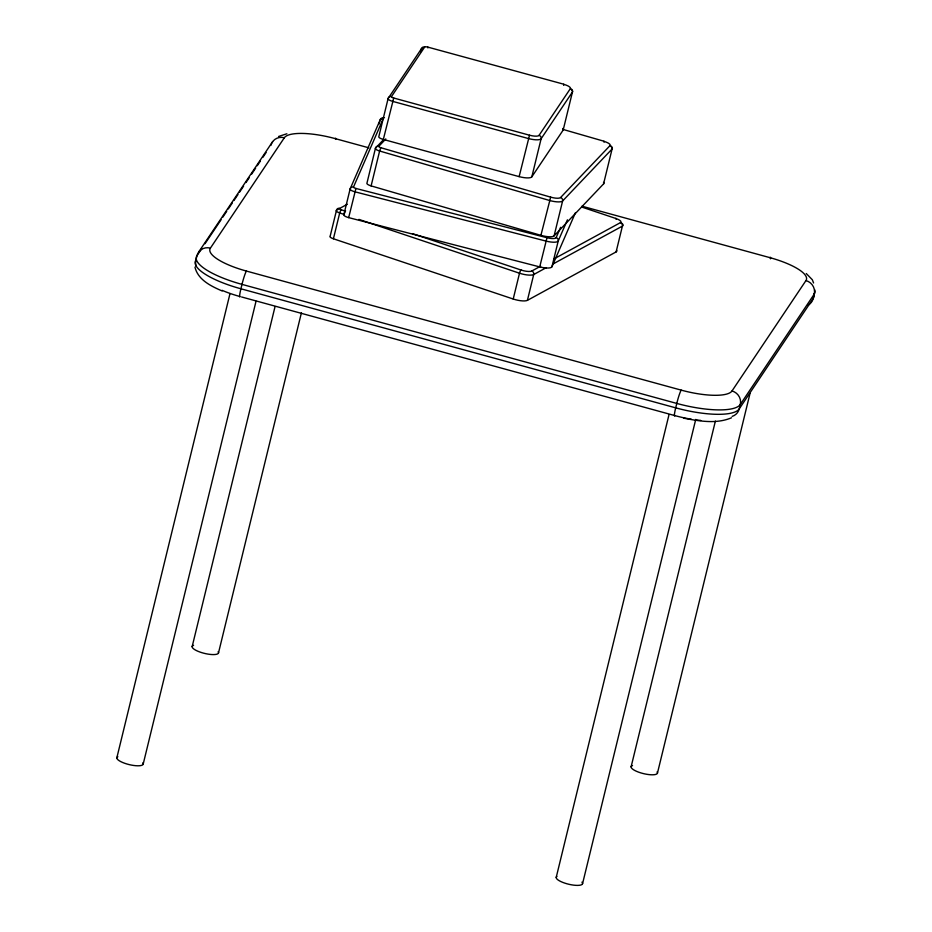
<?xml version="1.0" encoding="UTF-8"?>
<svg xmlns="http://www.w3.org/2000/svg" width="932" height="932" viewBox="0 0 932 932"><rect width="100%" height="100%" fill="white"/><g stroke="black" fill="none" stroke-linecap="round" stroke-linejoin="round"><path stroke-width="1.4" d="M604.029 142.165L603.983 141.233L562.707 129.338M427.893 47.928L427.823 47.113A2.831 0.781 13.7 0 0 424.654 47.054A2.831 2.703 33.8 0 0 421.299 48.953L388.12 98.489L378.835 136.573A5.65 1.573 13.7 0 0 383.332 139.439L519.136 176.626A11.312 3.134 13.7 0 0 531.834 176.835L563.173 130.061L572.458 91.977A11.312 3.134 13.7 0 0 571.7 89.985M563.65 85.325L563.732 84.206L427.823 47.113M196.256 266.389A11.312 10.811 33.8 0 1 195.895 260.133L196.967 255.718L201.79 248.518M116.838 757.821L230.006 293.58M143.202 764.054L256.032 301.234M192.155 646.61L275.057 306.546M218.519 652.843L301.42 312.779M333.411 238.778L339.702 212.962A2.831 0.792 -71.5 0 1 341.333 209.793A2.831 0.781 13.7 0 1 339.737 208.395A2.831 2.598 61.4 0 0 336.522 210.178L330.219 235.982A5.65 1.573 13.7 0 0 333.411 238.778L513.217 299.021A11.312 3.134 13.7 0 0 527.419 300.337L616.11 251.92A11.312 3.134 13.7 0 0 616.576 250.195M575.498 212.578L551.93 266.797A11.312 3.134 13.7 0 1 539.721 266.901L348.673 217.622A5.65 1.573 13.7 0 1 343.838 214.756L350.129 188.951L380.139 119.913A2.831 2.714 23.5 0 1 383.518 117.98L353.508 187.017A2.831 2.714 23.5 0 0 350.129 188.951A5.65 1.573 13.7 0 0 354.964 191.817L546.012 241.085A11.312 3.134 13.7 0 0 558.221 240.992L567.425 219.835M348.673 217.622L355.919 188.45A2.831 0.781 13.7 0 1 353.508 187.017M379.149 123.991L380.139 119.913A5.65 1.573 13.7 0 1 381.77 119.308M610.67 146.266A11.312 3.134 13.7 0 1 612.079 149.015L603.563 183.907L554.097 235.866A11.312 3.134 13.7 0 1 540.909 235.33L371.111 185.899L379.743 150.518L380.873 147.722L550.672 197.153A8.481 2.353 13.7 0 0 560.563 197.549L610.041 145.59A8.481 2.353 13.7 0 0 603.831 141.315M383.332 139.439L393.723 98.023L529.527 135.21A8.481 2.353 13.7 0 0 539.045 135.373L570.384 88.598A8.481 2.353 13.7 0 0 563.627 84.299M420.612 51.773L421.299 48.953A5.65 1.573 13.7 0 1 422.685 48.441M519.136 176.626L529.527 135.21M531.834 176.835L541.119 138.751L572.458 91.977A2.831 2.703 33.8 0 0 570.384 88.598M513.217 299.021L519.508 273.216A2.831 0.792 -71.5 0 1 521.128 270.047A8.481 2.353 13.7 0 0 531.776 271.026L540.642 266.191M540.909 235.33L550.672 197.153M527.419 300.337L533.71 274.532A2.831 2.598 61.4 0 0 531.776 271.026M539.721 266.901L546.979 237.718A8.481 2.353 13.7 0 0 556.124 237.648A2.831 2.714 23.5 0 1 558.221 240.992L551.93 266.797M554.097 235.866L562.613 200.974L612.079 149.015A2.831 2.679 43.6 0 0 610.041 145.59M616.11 251.92L622.401 226.115A11.312 3.134 13.7 0 0 621.015 222.771M556.206 877.42L669.025 414.6M582.57 883.653L695.738 419.423M631.104 766.838L715.38 421.124M657.468 773.071L750.004 393.49M343.838 214.756L345.562 210.772M556.124 237.648L560.621 227.315M198.679 252.048L272.622 141.652M205.005 243.718L221.082 219.719M222.69 217.319L226.709 211.319M228.317 208.919L232.336 202.92M233.944 200.52L237.963 194.52M239.571 192.12L243.59 186.132M246.001 182.532L249.217 177.732M251.628 174.133L255.648 168.133M257.255 165.733L260.471 160.933M262.882 157.333L266.098 152.533M814.684 289.736A56.537 15.681 13.7 0 1 814.242 294.104L740.288 404.488A56.537 15.681 13.7 0 1 676.783 403.428L241.994 284.377A56.537 15.681 13.7 0 1 196.967 255.718A11.312 10.811 33.8 0 1 210.399 248.133L284.342 137.75A45.225 12.547 13.7 0 1 335.147 138.6L368.816 147.815M539.045 135.373A2.831 2.703 33.8 0 1 541.119 138.751A11.312 3.134 13.7 0 1 528.421 138.542L392.617 101.355A5.65 1.573 13.7 0 1 388.12 98.489A2.831 2.703 33.8 0 1 391.475 96.59L424.654 47.054M210.399 248.133A45.225 12.547 13.7 0 0 246.421 271.061L681.199 390.124A45.225 12.547 13.7 0 0 732.004 390.962L805.959 280.579A45.225 12.547 13.7 0 0 769.937 257.651L581.999 206.193M383.471 139.753L375.48 148.153L366.975 183.045A5.65 1.573 13.7 0 0 371.111 185.899M560.563 197.549A2.831 2.679 43.6 0 1 562.613 200.974A11.312 3.134 13.7 0 1 549.414 200.438L379.615 151.007A5.65 1.573 13.7 0 1 375.48 148.153A2.831 2.679 43.6 0 1 378.811 146.289L385.801 138.95M339.05 208.791L336.522 210.178A5.65 1.573 13.7 0 0 339.702 212.962L343.826 214.348M339.737 208.395L347.345 204.248M553.946 258.921L620.479 222.608A2.831 2.598 61.4 0 1 622.401 226.115L552.711 264.152M546.373 267.612L533.71 274.532A11.312 3.134 13.7 0 1 519.508 273.216L358.925 219.404M278.598 136.468L286.87 133.765M731.538 417.769C716.428 424.235 699.454 421.113 683.878 418.223M355.919 188.45L546.979 237.718M241.598 296.97L674.978 415.637A45.225 12.547 13.7 0 0 691.346 419.225M581.976 207.125L615.691 218.426A8.481 2.353 13.7 0 1 620.479 222.608M341.333 209.793L345.073 211.051M412.503 233.641L521.128 270.047M222.165 290.982C211.133 286.206 198.027 279.938 194.963 267.169M806.262 273.53L812.32 279.74L813.589 282.967M603.505 182.369A11.312 3.134 13.7 0 1 603.563 183.907M380.873 147.722A2.831 0.781 13.7 0 1 378.811 146.289M383.6 117.875A2.831 0.781 13.7 0 1 384.462 117.677M615.691 218.426A2.831 0.792 -71.5 0 1 616.203 219.381M562.8 128.465A11.312 3.134 13.7 0 1 563.173 130.061M393.723 98.023A2.831 0.781 13.7 0 1 391.475 96.59M270.921 145.334A11.312 10.811 33.8 0 1 284.342 137.75M246.421 271.061A11.312 1.095 -74.7 0 0 241.994 284.377L240.922 288.792A11.312 1.095 -74.7 0 0 240.188 296.586A45.225 12.547 13.7 0 1 222.084 290.341M681.199 390.124A11.312 1.095 -74.7 0 0 676.783 403.428L675.7 407.843A11.312 1.095 -74.7 0 0 674.978 415.637M732.004 390.962A11.312 10.811 33.8 0 1 740.288 404.488L739.216 408.903A11.312 10.811 33.8 0 1 732.144 416.394M805.959 280.579A11.312 10.811 33.8 0 1 814.242 294.104L813.158 298.52L739.216 408.903A56.537 15.681 13.7 0 1 675.7 407.843L240.922 288.792A56.537 15.681 13.7 0 1 195.895 260.133M769.937 257.651A11.312 1.095 -74.7 0 1 770.496 258.793M335.147 138.6A11.312 1.095 -74.7 0 1 335.741 139.218M813.613 294.151A56.537 15.681 13.7 0 1 813.158 298.52A11.312 10.811 33.8 0 1 808.161 305.113M700.724 420.425A45.225 12.547 13.7 0 1 695.598 419.854M581.941 882.161A13.549 3.763 13.7 0 1 569.289 884.375A13.549 3.763 13.7 0 1 556.893 876.499M657.095 771.894A13.549 3.763 13.7 0 1 642.789 773.443A13.549 3.763 13.7 0 1 632.525 765.568M142.829 762.877A13.549 3.763 13.7 0 1 128.989 764.555A13.549 3.763 13.7 0 1 117.863 756.714M218.146 651.666A13.549 3.763 13.7 0 1 203.828 653.227A13.549 3.763 13.7 0 1 193.576 645.34"/></g></svg>
